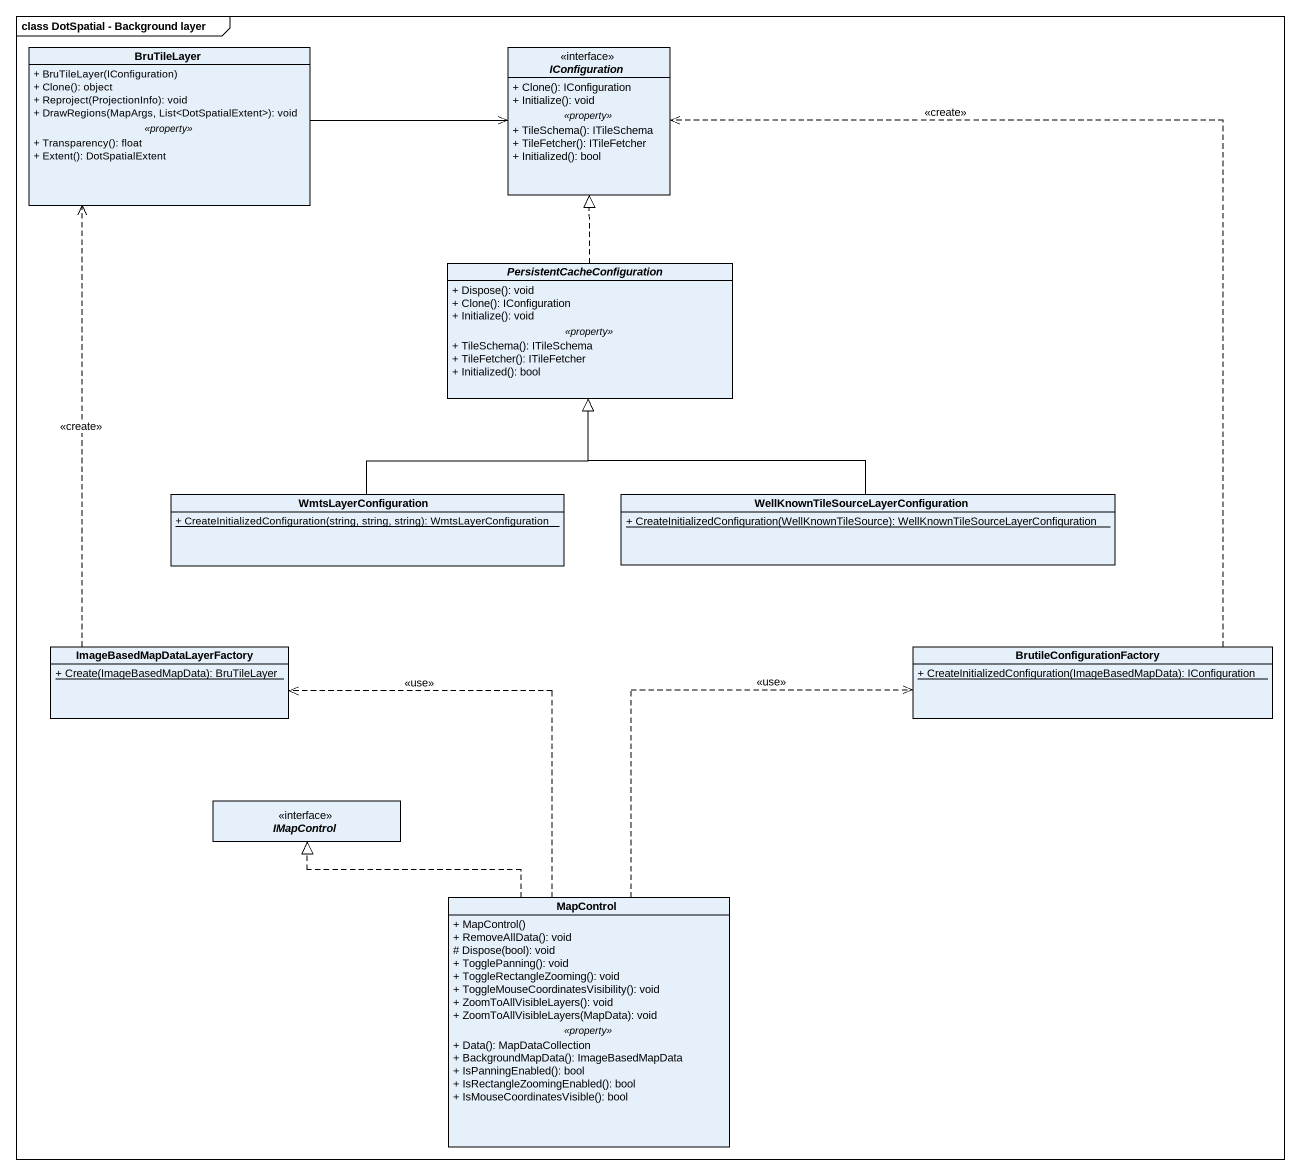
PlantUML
@startuml
mainframe class DotSpatial - Background layer
hide circle
hide empty members
skinparam classAttributeIconSize 0
class BruTileLayer {
  + BruTileLayer(IConfiguration)
  + Clone(): object
  + Reproject(ProjectionInfo): void
  + DrawRegions(MapArgs, List<DotSpatialExtent>): void
  .. <<property>> ..
  + Transparency(): float
  + Extent(): DotSpatialExtent
}
interface IConfiguration {
  + Clone(): IConfiguration
  + Initialize(): void
  .. <<property>> ..
  + TileSchema(): ITileSchema
  + TileFetcher(): ITileFetcher
  + Initialized(): bool
}
abstract class PersistentCacheConfiguration {
  + Dispose(): void
  + Clone(): IConfiguration
  + Initialize(): void
  .. <<property>> ..
  + TileSchema(): ITileSchema
  + TileFetcher(): ITileFetcher
  + Initialized(): bool
}
class WmtsLayerConfiguration {
  {static} + CreateInitializedConfiguration(string, string, string): WmtsLayerConfiguration
}
class "WellKnownTileSourceLayerConfiguration" as WellKnownTileSourceLayerConf {
  {static} + CreateInitializedConfiguration(WellKnownTileSource): WellKnownTileSourceLayerConfiguration
}
class "ImageBasedMapDataLayerFactory" as ImageBasedMapDataLayerFactor {
  {static} + Create(ImageBasedMapData): BruTileLayer
}
class BrutileConfigurationFactory {
  {static} + CreateInitializedConfiguration(ImageBasedMapData): IConfiguration
}
interface IMapControl
class MapControl {
  + MapControl()
  + RemoveAllData(): void
  # Dispose(bool): void
  + TogglePanning(): void
  + ToggleRectangleZooming(): void
  + ToggleMouseCoordinatesVisibility(): void
  + ZoomToAllVisibleLayers(): void
  + ZoomToAllVisibleLayers(MapData): void
  .. <<property>> ..
  + Data(): MapDataCollection
  + BackgroundMapData(): ImageBasedMapData
  + IsPanningEnabled(): bool
  + IsRectangleZoomingEnabled(): bool
  + IsMouseCoordinatesVisible(): bool
}
BruTileLayer -right-> IConfiguration
PersistentCacheConfiguration .up.|> IConfiguration
WmtsLayerConfiguration -up-|> PersistentCacheConfiguration
WellKnownTileSourceLayerConf -up-|> PersistentCacheConfiguration
ImageBasedMapDataLayerFactor .up.> BruTileLayer : <<create>>
BrutileConfigurationFactory .up.> IConfiguration : <<create>>
MapControl .up.> ImageBasedMapDataLayerFactor : <<use>>
MapControl .up.> BrutileConfigurationFactory : <<use>>
MapControl .up.|> IMapControl
@enduml
